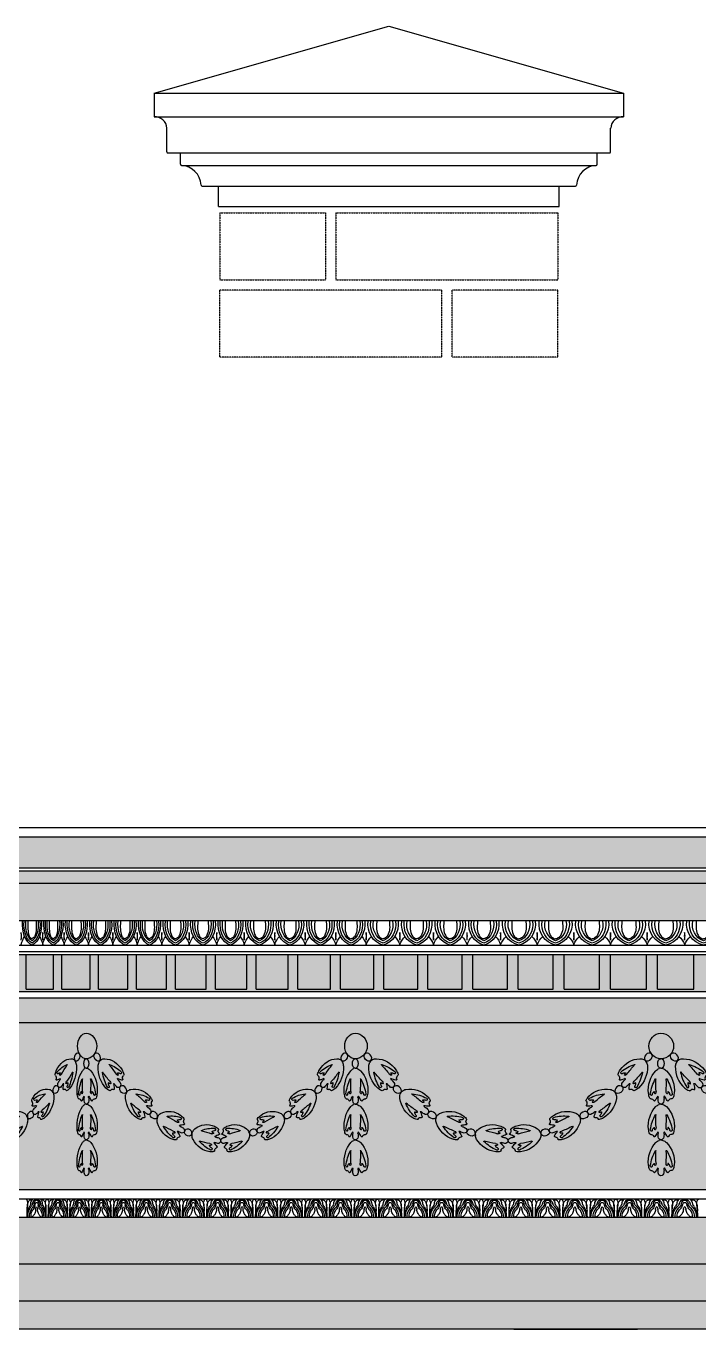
# Model space of a CAD drawing. Extents: x -9127 to 548, y 11049 to 16542.
# Drawn here: x -2169 to -1516, y 15179 to 16441 of the extents above; entities that cross this region are included whole.
import ezdxf

# ---------------------------------------------------------------- set-up
doc = ezdxf.new("R2010")
doc.units = 0
doc.header["$MEASUREMENT"] = 0
doc.linetypes.add('HIDDEN', pattern=[0.375, 0.25, -0.125])
doc.layers.get('0').update_dxf_attribs({"linetype": 'CONTINUOUS'})
for name, color, linetype in [('2', 5, 'HIDDEN'), ('detail', 7, 'CONTINUOUS'), ('hatch', 133, 'CONTINUOUS')]:
    doc.layers.add(name, color=color, linetype=linetype)

# ---------------------------------------------------------------- blocks, each defined once
blk = doc.blocks.new('3')
at = {"layer": '2'}
for p, q in [((-7401.6, 11351.5), (-7401.6, 11286.5)), ((-7401.6, 11351.5), (-7299.1, 11351.5)), ((-7299.1, 11351.5), (-7299.1, 11286.5)), ((-7289.1, 11351.5), (-7074.1, 11351.5)), ((-7289.1, 11351.5), (-7289.1, 11286.5)), ((-7074.1, 11351.5), (-7074.1, 11286.5)), ((-7401.6, 11286.5), (-7299.1, 11286.5)), ((-7401.6, 11211.5), (-7401.6, 11276.5)), ((-7186.6, 11276.5), (-7401.6, 11276.5)), ((-7289.1, 11286.5), (-7074.1, 11286.5)), ((-7186.6, 11211.5), (-7186.6, 11276.5)), ((-7074.1, 11276.5), (-7176.6, 11276.5)), ((-7176.6, 11211.5), (-7176.6, 11276.5)), ((-7074.1, 11211.5), (-7074.1, 11276.5)), ((-7186.6, 11211.5), (-7401.6, 11211.5)), ((-7074.1, 11211.5), (-7176.6, 11211.5))]:
    blk.add_line(p, q, dxfattribs=at)
at = {"layer": 'detail'}
for p, q in [((-7465.4, 11467.5), (-7237.9, 11532.5)), ((-7237.9, 11532.5), (-7010.4, 11467.5)), ((-7465.4, 11467.5), (-7465.4, 11444.5)), ((-7465.4, 11467.5), (-7010.4, 11467.5)), ((-7010.4, 11467.5), (-7010.4, 11444.5)), ((-7465.4, 11444.5), (-7010.4, 11444.5)), ((-7452.9, 11410.5), (-7452.9, 11433.5)), ((-7022.9, 11410.5), (-7022.9, 11433.5)), ((-7451.9, 11409.5), (-7023.9, 11409.5)), ((-7439.9, 11398.5), (-7439.9, 11409.5)), ((-7035.9, 11398.5), (-7035.9, 11409.5)), ((-7438.9, 11397.5), (-7036.8, 11397.5)), ((-7418.9, 11377.5), (-7056.8, 11377.5)), ((-7402.9, 11357.5), (-7402.9, 11377.5)), ((-7072.9, 11357.5), (-7072.9, 11377.5)), ((-7402.9, 11357.5), (-7072.9, 11357.5))]:
    blk.add_line(p, q, dxfattribs=at)
for centre, radius, start, end in [((-7464.7, 11432.7), 11.8, 3.9619, 93.3425), ((-7011, 11432.7), 11.8, 86.6575, 176.0381), ((-7451.9, 11410.5), 1, 180, 270), ((-7023.9, 11410.5), 1, 270, 0), ((-7438.9, 11398.5), 1, 180, 267.2706), ((-7439.9, 11377.5), 20, 2.7294, 87.2706), ((-7035.9, 11377.5), 20, 92.7294, 177.2706), ((-7036.9, 11398.5), 1, 272.7294, 0), ((-7418.9, 11378.5), 1, 182.7294, 270), ((-7056.8, 11378.5), 1, 270, 357.2706)]:
    blk.add_arc(centre, radius, start, end, dxfattribs=at)
blk = doc.blocks.new('gren')
at = {"color": 0}
for points in [[(0, 6.6, -0.053063), (0.5, 12.7, -0.048301), (0, 18.5, -0.34482)], [(59.2, 6.6, 0.053063), (58.6, 12.7, 0.048301), (59.2, 18.5, 0.34482)]]:
    blk.add_lwpolyline(points, format="xyb", dxfattribs=at)
for centre, radius, start, end in [((36.3, 31.8), 33.5, 172.0979, 258.3608), ((37.8, 31.1), 30.5, 170.1016, 254.2834), ((38.8, 30.6), 26.7, 167.5641, 249.766), ((21.3, 31.1), 30.5, 285.7166, 9.8984), ((20.3, 30.6), 26.7, 290.234, 12.4359), ((22.8, 31.8), 33.5, 281.6392, 7.9021), ((37.1, -17.3), 41, 133.3659, 154.9901), ((22, -17.3), 41, 25.0099, 46.6341)]:
    blk.add_arc(centre, radius, start, end, dxfattribs=at)
for points in [[(18.7, 37.1), (17.9, 26.6), (20.3, 15.7), (24.5, 10.7), (29.6, 8.5)], [(40.5, 37.1), (41.2, 26.6), (38.9, 15.7), (34.7, 10.7), (29.6, 8.5)]]:
    blk.add_spline(points, degree=3, dxfattribs=at)
blk = doc.blocks.new('decor1')
at = {"color": 0}
for points in [[(4.6, -47.4), (4.7, -31.8, -0.034677), (6.2, -13.5, 0.226548), (3.3, -2, 0.110822), (0, 0, 1.23565)], [(25.6, -1.5, 0.099028), (14.7, -3.2, 0.106456), (11.3, -5.3, 0.1731), (7, -14, 0.021552), (4.6, -47.4, -0.656139)], [(7.2, -47.4, -0.16061), (13.2, -20.6, 0.005133), (19.8, -12.6, -0.264664), (25.6, -1.5, 0.739067)], [(7.2, -47.4, -0.234232), (19.9, -20.6, 0.12011), (26.6, -12.6, -0.356485), (42.6, -0.3, 0.739067)], [(13.8, -47.6, -0.245305), (25.2, -23, 0.179896), (32.4, -12.7, -0.341803), (42.6, -3.2, 0.739067)], [(20.2, -47.1, -0.237811), (27.1, -28.3, 0.185037), (35.9, -15.4, -0.334914), (42.6, -8.6, 0.739067)], [(20.2, -47.1, 0.199524), (29.2, -43.6, 0.047563), (35, -37.2, 0.146736), (38.9, -27.3, -0.153275), (42.6, -19.5, -0.673072)], [(78.1, -47.4, 0.234232), (65.3, -20.6, -0.12011), (58.7, -12.6, 0.356485), (42.6, -0.3, -0.739067)], [(71.4, -47.6, 0.245305), (60, -23, -0.179896), (52.9, -12.7, 0.341803), (42.6, -3.2, -0.739067)], [(65.1, -47.1, 0.237811), (58.2, -28.3, -0.185037), (49.4, -15.4, 0.334914), (42.6, -8.6, -0.739067)], [(65.1, -47.1, -0.199524), (56, -43.6, -0.047563), (50.2, -37.2, -0.146736), (46.4, -27.3, 0.153275), (42.6, -19.5, 0.673072)], [(78.1, -47.4, 0.16061), (72.1, -20.6, -0.005133), (65.5, -12.6, 0.264664), (59.7, -1.5, -0.739067)], [(59.7, -1.5, -0.099028), (70.6, -3.2, -0.106456), (74, -5.3, -0.1731), (78.3, -14, -0.021552), (80.7, -47.4, 0.656139)], [(80.7, -47.4), (80.5, -31.8, 0.034677), (79, -13.5, -0.226548), (81.9, -2, -0.110822), (85.3, 0, -1.23565)]]:
    blk.add_lwpolyline(points, format="xyb", dxfattribs=at)
blk = doc.blocks.new('decor3')
at = {"color": 0}
for points in [[(0, 417.2), (7.2, 415.3, -0.131652), (21.4, 407.1, -0.230639), (51.5, 319.7, -0.070365), (46.6, 301.4, -0.334111), (42.3, 298.9, 0.334111), (29.7, 291.6, -0.661259), (24.6, 291.6, -0.028678), (13.4, 309.3, 0.299442), (11.3, 303.5, -0.047568), (12.1, 298.8, -0.0135), (11.6, 290, -0.390478), (0, 278.1, -2.364346)], [(64.6, 446.7), (60.7, 440.5, 0.131652), (55.8, 424.8, 0.230639), (93.1, 340.2, 0.070365), (109.2, 330.1, 0.334111), (113.9, 331.2, -0.334111), (128.2, 334.4, 0.661259), (131.9, 337.8, 0.028678), (128.1, 358.4, -0.299442), (133.6, 355.7, 0.047568), (136.2, 351.6, 0.0135), (142.6, 345.5, 0.390478), (159.1, 344.7, 2.364346)], [(64.6, 446.7), (71.2, 450.2, -0.131652), (87.2, 453.8, -0.230639), (168.7, 410.2, -0.070365), (177.5, 393.4, -0.334111), (176.1, 388.7, 0.334111), (171.7, 374.7, -0.661259), (168, 371.3, -0.028678), (147.8, 376.7, 0.299442), (150.1, 370.9, -0.047568), (154, 368.1, -0.0135), (159.6, 361.2, -0.390478), (159.1, 344.7, -2.364346)], [(108.9, 429.8, -1.063726), (109.3, 431.6, -0.094066), (164.8, 403.2, -0.357627), (166.2, 397.4, -0.473159), (159.7, 395.9, 0.18212), (148, 399.5, 0.691876), (147.3, 397.2, -0.215814), (150.5, 391.2, -0.473159), (148.5, 389.4, -0.215814), (140.8, 394.2, 0.023076), (108.9, 429.8, -60.657064)], [(1201.5, 446.7), (1194.9, 450.2, 0.131652), (1178.9, 453.8, 0.230639), (1097.5, 410.2, 0.070365), (1088.6, 393.4, 0.334111), (1090, 388.7, -0.334111), (1094.4, 374.7, 0.661259), (1098.1, 371.3, 0.028678), (1118.3, 376.7, -0.299442), (1116, 370.9, 0.047568), (1112.1, 368.1, 0.0135), (1106.5, 361.2, 0.390478), (1107, 344.7, 2.364346)], [(1157.2, 429.8, 1.063726), (1156.8, 431.6, 0.094066), (1101.3, 403.2, 0.357627), (1100, 397.4, 0.473159), (1106.4, 395.9, -0.18212), (1118.1, 399.5, -0.691876), (1118.8, 397.2, 0.215814), (1115.7, 391.2, 0.473159), (1117.6, 389.4, 0.215814), (1125.3, 394.2, -0.023076), (1157.2, 429.8, 60.657064)], [(1201.5, 446.7), (1205.4, 440.5, -0.131652), (1210.3, 424.8, -0.230639), (1173, 340.2, -0.070365), (1156.9, 330.1, -0.334111), (1152.2, 331.2, 0.334111), (1137.9, 334.4, -0.661259), (1134.2, 337.8, -0.028678), (1138, 358.4, 0.299442), (1132.5, 355.7, -0.047568), (1129.9, 351.6, -0.0135), (1123.6, 345.5, -0.390478), (1107, 344.7, -2.364346)], [(1266.1, 417.2), (1259, 415.3, 0.131652), (1244.8, 407.1, 0.230639), (1214.6, 319.7, 0.070365), (1219.5, 301.4, 0.334111), (1223.8, 298.9, -0.334111), (1236.4, 291.6, 0.661259), (1241.5, 291.6, 0.028678), (1252.7, 309.3, -0.299442), (1254.9, 303.5, 0.047568), (1254, 298.8, 0.0135), (1254.5, 290, 0.390478), (1266.1, 278.1, 2.364346)], [(21, 374.7, -1.063726), (22.5, 375.7, -0.094066), (43.9, 317.2, -0.357627), (41, 312, -0.473159), (35.3, 315.3, 0.18212), (29.1, 326, 0.691876), (27, 324.8, -0.215814), (25.2, 318.2, -0.473159), (22.6, 318.2, -0.215814), (20.3, 326.9, 0.023076), (21, 374.7, -60.657064)], [(78.1, 401.3, 1.063726), (76.3, 401, 0.094066), (100.4, 343.5, 0.357627), (106, 341.7, 0.473159), (108, 348, -0.18212), (105.3, 360, -0.691876), (107.6, 360.5, 0.215814), (113.4, 356.9, 0.473159), (115.3, 358.7, 0.215814), (111.1, 366.7, -0.023076), (78.1, 401.3, 60.657064)], [(1188, 401.3, -1.063726), (1189.8, 401, -0.094066), (1165.8, 343.5, -0.357627), (1160.1, 341.7, -0.473159), (1158.1, 348, 0.18212), (1160.8, 360, 0.691876), (1158.5, 360.5, -0.215814), (1152.7, 356.9, -0.473159), (1150.8, 358.7, -0.215814), (1155, 366.7, 0.023076), (1188, 401.3, -60.657064)], [(1245.1, 374.7, 1.063726), (1243.6, 375.7, 0.094066), (1222.2, 317.2, 0.357627), (1225.2, 312, 0.473159), (1230.9, 315.3, -0.18212), (1237, 326, -0.691876), (1239.1, 324.8, 0.215814), (1240.9, 318.2, 0.473159), (1243.5, 318.2, 0.215814), (1245.9, 326.9, -0.023076), (1245.1, 374.7, 60.657064)], [(188.9, 323.4), (186.3, 316.4, 0.131652), (184.7, 300.1, 0.230639), (238.2, 224.7, 0.070365), (255.9, 218, 0.334111), (260.4, 220.1, -0.334111), (273.7, 226.1, 0.661259), (276.6, 230.2, 0.028678), (268.8, 249.6, -0.299442), (274.8, 248, 0.047568), (278.1, 244.5, 0.0135), (285.6, 239.8, 0.390478), (301.9, 242.4, 2.364346)], [(188.9, 323.4), (194.6, 328.1, -0.131652), (209.6, 334.8, -0.230639), (298.1, 308.4, -0.070365), (310.2, 293.7, -0.334111), (309.7, 288.9, 0.334111), (308.3, 274.4, -0.661259), (305.3, 270.2, -0.028678), (284.4, 271.4, 0.299442), (287.9, 266.3, -0.047568), (292.2, 264.2, -0.0135), (299.1, 258.7, -0.390478), (301.9, 242.4, -2.364346)], [(235.7, 315.7, -1.063726), (235.7, 317.5, -0.094066), (295.8, 300.8, -0.357627), (298.3, 295.4, -0.473159), (292.3, 292.7, 0.18212), (280, 293.9, 0.691876), (279.8, 291.5, -0.215814), (284.1, 286.2, -0.473159), (282.6, 284, -0.215814), (274.1, 287.3, 0.023076), (235.7, 315.7, -60.657064)], [(1077.2, 323.4), (1071.5, 328.1, 0.131652), (1056.5, 334.8, 0.230639), (968, 308.4, 0.070365), (955.9, 293.7, 0.334111), (956.4, 288.9, -0.334111), (957.8, 274.4, 0.661259), (960.8, 270.2, 0.028678), (981.7, 271.4, -0.299442), (978.2, 266.3, 0.047568), (973.9, 264.2, 0.0135), (967, 258.7, 0.390478), (964.2, 242.4, 2.364346)], [(1077.2, 323.4), (1079.8, 316.4, -0.131652), (1081.4, 300.1, -0.230639), (1028, 224.7, -0.070365), (1010.2, 218, -0.334111), (1005.7, 220.1, 0.334111), (992.4, 226.1, -0.661259), (989.5, 230.2, -0.028678), (997.3, 249.6, 0.299442), (991.4, 248, -0.047568), (988, 244.5, -0.0135), (980.6, 239.8, -0.390478), (964.2, 242.4, -2.364346)], [(1030.4, 315.7, 1.063726), (1030.4, 317.5, 0.094066), (970.3, 300.8, 0.357627), (967.9, 295.4, 0.473159), (973.8, 292.7, -0.18212), (986.1, 293.9, -0.691876), (986.3, 291.5, 0.215814), (982, 286.2, 0.473159), (983.5, 284, 0.215814), (992, 287.3, -0.023076), (1030.4, 315.7, 60.657064)], [(0, 278.1), (7.2, 276.2, -0.131652), (21.4, 268, -0.230639), (51.5, 180.6, -0.070365), (46.6, 162.3, -0.334111), (42.3, 159.9, 0.334111), (29.7, 152.6, -0.661259), (24.6, 152.6, -0.028678), (13.4, 170.3, 0.299442), (11.3, 164.4, -0.047568), (12.1, 159.7, -0.0135), (11.6, 150.9, -0.390478), (0, 139.1, -2.364346)], [(211.2, 281.5, 1.063726), (209.5, 280.9, 0.094066), (244.6, 229.4, 0.357627), (250.5, 228.8, 0.473159), (251.2, 235.4, -0.18212), (246.1, 246.6, -0.691876), (248.3, 247.6, 0.215814), (254.7, 245.2, 0.473159), (256.2, 247.3, 0.215814), (250.5, 254.3, -0.023076), (211.2, 281.5, 60.657064)], [(1054.9, 281.5, -1.063726), (1056.6, 280.9, -0.094066), (1021.5, 229.4, -0.357627), (1015.6, 228.8, -0.473159), (1014.9, 235.4, 0.18212), (1020, 246.6, 0.691876), (1017.8, 247.6, -0.215814), (1011.4, 245.2, -0.473159), (1009.9, 247.3, -0.215814), (1015.6, 254.3, 0.023076), (1054.9, 281.5, -60.657064)], [(1266.1, 278.1), (1259, 276.2, 0.131652), (1244.8, 268, 0.230639), (1214.6, 180.6, 0.070365), (1219.5, 162.3, 0.334111), (1223.8, 159.9, -0.334111), (1236.4, 152.6, 0.661259), (1241.5, 152.6, 0.028678), (1252.7, 170.3, -0.299442), (1254.9, 164.4, 0.047568), (1254, 159.7, 0.0135), (1254.5, 150.9, 0.390478), (1266.1, 139.1, 2.364346)], [(21, 235.6, -1.063726), (22.5, 236.6, -0.094066), (43.9, 178.1, -0.357627), (41, 172.9, -0.473159), (35.3, 176.2, 0.18212), (29.1, 186.9, 0.691876), (27, 185.7, -0.215814), (25.2, 179.1, -0.473159), (22.6, 179.1, -0.215814), (20.3, 187.9, 0.023076), (21, 235.6, -60.657064)], [(335.2, 227.9), (334.1, 220.6, 0.131652), (335.9, 204.3, 0.230639), (404, 141.8, 0.070365), (422.8, 139, 0.334111), (426.7, 141.9, -0.334111), (438.5, 150.6, 0.661259), (440.5, 155.2, 0.028678), (428.7, 172.6, -0.299442), (434.9, 172.2, 0.047568), (438.9, 169.6, 0.0135), (447.2, 166.5, 0.378252), (461.8, 171.4, 2.364346)], [(335, 227.4), (339.6, 233.2, -0.131652), (353, 242.7, -0.230639), (445, 234.2, -0.070365), (459.7, 222.1, -0.334111), (460.2, 217.3, 0.334111), (461.6, 202.7, -0.661259), (459.5, 198.1, -0.028678), (438.8, 195.2, 0.299442), (443.2, 190.8, -0.047568), (447.8, 189.7, -0.0135), (455.7, 185.6, -0.378252), (461.8, 171.5, -2.364346)], [(382.3, 229, -1.063726), (382, 230.8, -0.094066), (444.2, 226.2, -0.357627), (447.7, 221.4, -0.473159), (442.3, 217.6, 0.18212), (430.1, 216.3, 0.691876), (430.3, 213.9, -0.215814), (435.6, 209.6, -0.473159), (434.5, 207.2, -0.215814), (425.5, 208.7, 0.023076), (382.3, 229, -60.657064)], [(931.2, 227.4), (926.5, 233.2, 0.131652), (913.1, 242.7, 0.230639), (821.1, 234.2, 0.070365), (806.4, 222.1, 0.334111), (805.9, 217.3, -0.334111), (804.5, 202.7, 0.661259), (806.6, 198.1, 0.028678), (827.3, 195.2, -0.299442), (822.9, 190.8, 0.047568), (818.3, 189.7, 0.0135), (810.4, 185.6, 0.378252), (804.3, 171.5, 2.364346)], [(930.9, 227.9), (932, 220.6, -0.131652), (930.2, 204.3, -0.230639), (862.1, 141.8, -0.070365), (843.3, 139, -0.334111), (839.4, 141.9, 0.334111), (827.6, 150.6, -0.661259), (825.6, 155.2, -0.028678), (837.4, 172.6, 0.299442), (831.2, 172.2, -0.047568), (827.2, 169.6, -0.0135), (818.9, 166.5, -0.378252), (804.3, 171.4, -2.364346)], [(883.8, 229, 1.063726), (884.1, 230.8, 0.094066), (821.9, 226.2, 0.357627), (818.4, 221.4, 0.473159), (823.8, 217.6, -0.18212), (836, 216.3, -0.691876), (835.8, 213.9, 0.215814), (830.5, 209.6, 0.473159), (831.6, 207.2, 0.215814), (840.6, 208.7, -0.023076), (883.8, 229, 60.657064)], [(1245.1, 235.6, 1.063726), (1243.6, 236.6, 0.094066), (1222.2, 178.1, 0.357627), (1225.2, 172.9, 0.473159), (1230.9, 176.2, -0.18212), (1237, 186.9, -0.691876), (1239.1, 185.7, 0.215814), (1240.9, 179.1, 0.473159), (1243.5, 179.1, 0.215814), (1245.9, 187.9, -0.023076), (1245.1, 235.6, 60.657064)], [(365.8, 191.7, 1.063726), (364.2, 190.7, 0.094066), (409.4, 147.7, 0.357627), (415.3, 148.4, 0.473159), (414.5, 154.9, -0.18212), (407.2, 164.8, -0.691876), (409.2, 166.3, 0.215814), (415.9, 165.3, 0.473159), (417, 167.7, 0.215814), (409.9, 173.3, -0.023076), (365.8, 191.7, 60.657064)], [(497.2, 163.4), (500.6, 170, -0.131652), (511.7, 182, -0.230639), (603.6, 192, -0.070365), (620.4, 183.2, -0.334111), (621.9, 178.5, 0.334111), (626.2, 164.5, -0.661259), (625.1, 159.6, -0.028678), (605.3, 152.6, 0.299442), (610.5, 149.2, -0.047568), (615.3, 149, -0.0135), (623.8, 146.6, -0.355328), (633.1, 133.6, -2.364346)], [(497.2, 163.8), (497.6, 156.4, 0.131652), (502.7, 140.8, 0.230639), (581.8, 93.1, 0.070365), (600.8, 94, 0.334111), (604, 97.6, -0.334111), (613.8, 108.5, 0.661259), (614.9, 113.4, 0.028678), (599.9, 128.1, -0.299442), (606.1, 129, 0.047568), (610.5, 127.2, 0.0135), (619.2, 125.8, 0.355328), (633.1, 133.6, 2.364346)], [(543.3, 174.5, -1.063726), (542.6, 176.2, -0.094066), (604.4, 184.1, -0.357627), (608.8, 180, -0.473159), (604.3, 175.2, 0.18212), (592.6, 171.6, 0.691876), (593.3, 169.3, -0.215814), (599.3, 166.1, -0.473159), (598.7, 163.5, -0.215814), (589.7, 163.2, 0.023076), (543.3, 174.5, -60.657064)], [(769, 163.4), (765.5, 170, 0.131652), (754.4, 182, 0.230639), (662.5, 192, 0.070365), (645.7, 183.2, 0.334111), (644.2, 178.5, -0.334111), (639.9, 164.5, 0.661259), (641, 159.6, 0.028678), (660.8, 152.6, -0.299442), (655.6, 149.2, 0.047568), (650.8, 149, 0.0135), (642.3, 146.6, 0.355328), (633.1, 133.6, 2.364346)], [(768.9, 163.8), (768.5, 156.4, -0.131652), (763.5, 140.8, -0.230639), (684.3, 93.1, -0.070365), (665.3, 94, -0.334111), (662.1, 97.6, 0.334111), (652.3, 108.5, -0.661259), (651.2, 113.4, -0.028678), (666.2, 128.1, 0.299442), (660.1, 129, -0.047568), (655.6, 127.2, -0.0135), (646.9, 125.8, -0.355328), (633.1, 133.6, -2.364346)], [(722.9, 174.5, 1.063726), (723.5, 176.2, 0.094066), (661.7, 184.1, 0.357627), (657.3, 180, 0.473159), (661.8, 175.2, -0.18212), (673.5, 171.6, -0.691876), (672.8, 169.3, 0.215814), (666.8, 166.1, 0.473159), (667.4, 163.5, 0.215814), (676.4, 163.2, -0.023076), (722.9, 174.5, 60.657064)], [(900.3, 191.7, -1.063726), (901.9, 190.7, -0.094066), (856.7, 147.7, -0.357627), (850.8, 148.4, -0.473159), (851.6, 154.9, 0.18212), (858.9, 164.8, 0.691876), (857, 166.3, -0.215814), (850.2, 165.3, -0.473159), (849.1, 167.7, -0.215814), (856.2, 173.3, 0.023076), (900.3, 191.7, -60.657064)], [(0, 139.1), (7.2, 137.1, -0.131652), (21.4, 129, -0.230639), (51.5, 41.6, -0.070365), (46.6, 23.2, -0.334111), (42.3, 20.8, 0.334111), (29.7, 13.5, -0.661259), (24.6, 13.5, -0.028678), (13.4, 31.2, 0.299442), (11.3, 25.4, -0.047568), (12.1, 20.6, -0.0135), (11.6, 11.8, -0.390478), (0, 0, -2.364346)], [(534.4, 134.4, 1.063726), (533.1, 133.1, 0.094066), (585.8, 99.9, 0.357627), (591.5, 101.7, 0.473159), (589.5, 108, -0.18212), (580.4, 116.3, -0.691876), (582, 118, 0.215814), (588.8, 118.4, 0.473159), (589.4, 121, 0.215814), (581.3, 125.1, -0.023076), (534.4, 134.4, 60.657064)], [(731.7, 134.4, -1.063726), (733, 133.1, -0.094066), (680.3, 99.9, -0.357627), (674.6, 101.7, -0.473159), (676.6, 108, 0.18212), (685.8, 116.3, 0.691876), (684.1, 118, -0.215814), (677.3, 118.4, -0.473159), (676.8, 121, -0.215814), (684.8, 125.1, 0.023076), (731.7, 134.4, -60.657064)], [(1266.1, 139.1), (1259, 137.1, 0.131652), (1244.8, 129, 0.230639), (1214.6, 41.6, 0.070365), (1219.5, 23.2, 0.334111), (1223.8, 20.8, -0.334111), (1236.4, 13.5, 0.661259), (1241.5, 13.5, 0.028678), (1252.7, 31.2, -0.299442), (1254.9, 25.4, 0.047568), (1254, 20.6, 0.0135), (1254.5, 11.8, 0.390478), (1266.1, 0, 2.364346)], [(21, 96.6, -1.063726), (22.5, 97.6, -0.094066), (43.9, 39, -0.357627), (41, 33.9, -0.473159), (35.3, 37.2, 0.18212), (29.1, 47.8, 0.691876), (27, 46.6, -0.215814), (25.2, 40, -0.473159), (22.6, 40, -0.215814), (20.3, 48.8, 0.023076), (21, 96.6, -60.657064)], [(1245.1, 96.6, 1.063726), (1243.6, 97.6, 0.094066), (1222.2, 39, 0.357627), (1225.2, 33.9, 0.473159), (1230.9, 37.2, -0.18212), (1237, 47.8, -0.691876), (1239.1, 46.6, 0.215814), (1240.9, 40, 0.473159), (1243.5, 40, 0.215814), (1245.9, 48.8, -0.023076), (1245.1, 96.6, 60.657064)]]:
    blk.add_lwpolyline(points, format="xyb", dxfattribs=at)
for centre, start, end in [((0, 502.9), 270, 90), ((1266.1, 502.9), 90, 270)]:
    blk.add_arc(centre, 49.5, start, end, dxfattribs=at)
at = {"color": 0, "extrusion": (0, 0, -1)}
for centre, major_axis in [((52.3, 460), (-12.3, 13.3)), ((1213.8, 460), (12.3, 13.3)), ((1266.1, 435.3), (0, 18.1)), ((174.2, 333.9), (-14.7, 10.6)), ((1091.9, 333.9), (14.7, 10.6)), ((318.6, 235.1), (-16.6, 7.2)), ((947.7, 234.9), (16.5, 7.5)), ((479.5, 167.6), (-17.7, 3.8)), ((786.6, 167.4), (17.7, 4))]:
    blk.add_ellipse(centre, major_axis=major_axis, ratio=0.743609, start_param=3.141593, end_param=6.283185, dxfattribs=at)
at = {"color": 0}
for centre, major_axis in [((52.3, 460), (-12.3, 13.3)), ((1213.8, 460), (12.3, 13.3)), ((0, 435.3), (0, 18.1)), ((174.2, 333.9), (-14.7, 10.6)), ((1091.9, 333.9), (14.7, 10.6)), ((318.4, 234.9), (-16.5, 7.5)), ((947.6, 235.1), (16.6, 7.2)), ((479.5, 167.4), (-17.7, 4)), ((786.6, 167.6), (17.7, 3.8))]:
    blk.add_ellipse(centre, major_axis=major_axis, ratio=0.743609, start_param=3.141593, end_param=6.283185, dxfattribs=at)
blk = doc.blocks.new('31')
at = {"layer": 'hatch'}
h = blk.add_hatch(color=256, dxfattribs=at)
h.set_gradient(color1=(250, 250, 250), color2=(128, 128, 128), one_color=1, tint=0.5, name='INVCYLINDER')
edge = h.paths.add_edge_path()
edge.add_ellipse((-2461.9, 10651.5), major_axis=(-4.84, 4.84), ratio=1, start_angle=56.5228, end_angle=119.3848)
edge.add_ellipse((-2466.2, 10638.8), major_axis=(-4.68, 4.68), ratio=1, start_angle=219.6112, end_angle=293.1759, ccw=False)
edge.add_line((-2459.6, 10638.1), (-1024, 10638.1))
edge.add_line((-1024, 10638.1), (411.6, 10638.1))
edge.add_ellipse((418.2, 10638.8), major_axis=(4.68, 4.68), ratio=1, start_angle=66.8241, end_angle=140.3888, ccw=False)
edge.add_ellipse((413.9, 10651.5), major_axis=(4.84, 4.84), ratio=1, start_angle=240.6152, end_angle=303.4772)
edge.add_line((420.6, 10650.1), (-1024, 10650.1))
edge.add_line((-1024, 10650.1), (-2468.6, 10650.1))
edge = h.paths.add_edge_path()
edge.add_line((-1024, 10653.1), (423.6, 10653.1))
edge.add_ellipse((409.5, 10676.2), major_axis=(19.2, 19.2), ratio=1, start_angle=256.5687, end_angle=295.0569)
edge.add_ellipse((456.1, 10661.4), major_axis=(-15.5, 15.5), ratio=1, start_angle=-38.6448, end_angle=30.2524, ccw=False)
edge.add_line((453.6, 10683.1), (-1024, 10683.1))
edge.add_line((-1024, 10683.1), (-2501.6, 10683.1))
edge.add_ellipse((-2504, 10661.4), major_axis=(15.5, 15.5), ratio=1, start_angle=329.7476, end_angle=398.6448, ccw=False)
edge.add_ellipse((-2457.4, 10676.2), major_axis=(19.2, 19.2), ratio=1, start_angle=154.9431, end_angle=193.4313)
edge.add_line((-2471.6, 10653.1), (-1024, 10653.1))
h = blk.add_hatch(color=256, dxfattribs=at)
h.set_gradient(color1=(250, 250, 250), color2=(148, 148, 148), one_color=1, tint=0.58, name='INVCYLINDER')
h.paths.add_polyline_path([(-2320.1, 10233.1), (-1024, 10233.1), (272.1, 10233.1), (272.1, 10269.1), (-1024, 10269.1), (-2320.1, 10269.1)])
h.paths.add_polyline_path([(-2324.6, 10269.1), (-1024, 10269.1), (276.6, 10269.1), (276.6, 10314.1), (-1024, 10314.1), (-2324.6, 10314.1)])
h.paths.add_polyline_path([(-2315.6, 10206.1), (-283.2, 10206.1), (267.6, 10206.1), (267.6, 10233.1), (-1024, 10233.1), (-2315.6, 10233.1)])
h.paths.add_polyline_path([(-2456.6, 10602.1), (-2396.6, 10602.1), (-1024, 10602.1), (348.6, 10602.1), (408.6, 10602.1), (408.6, 10638.1), (-1024, 10638.1), (-2456.6, 10638.1)])
h.paths.add_polyline_path([(-2369.6, 10533.1), (-1024, 10533.1), (321.6, 10533.1), (321.6, 10569.1), (-1024, 10569.1), (-2369.6, 10569.1)])
h = blk.add_hatch(color=256, dxfattribs=at)
h.set_gradient(color1=(250, 250, 250), color2=(128, 128, 128), one_color=1, tint=0.5, name='INVCYLINDER')
edge = h.paths.add_edge_path()
edge.add_ellipse((-2330.6, 10527.1), major_axis=(-8.49, 8.49), ratio=1, start_angle=45, end_angle=135)
edge.add_ellipse((-2330.6, 10503.1), major_axis=(8.49, 8.49), ratio=1, start_angle=315, end_angle=405, ccw=False)
edge.add_line((-2318.6, 10503.1), (-1024, 10503.1))
edge.add_line((-1024, 10503.1), (270.6, 10503.1))
edge.add_ellipse((282.6, 10503.1), major_axis=(-8.49, 8.49), ratio=1, start_angle=-45, end_angle=45, ccw=False)
edge.add_ellipse((282.6, 10527.1), major_axis=(-8.49, 8.49), ratio=1, start_angle=135, end_angle=225)
edge.add_line((294.6, 10527.1), (-1024, 10527.1))
edge.add_line((-1024, 10527.1), (-2342.6, 10527.1))
h = blk.add_hatch(color=256, dxfattribs=at)
h.set_gradient(color1=(250, 250, 250), color2=(148, 148, 148), one_color=1, tint=0.58, name='INVCYLINDER')
h.paths.add_polyline_path([(-1024, 10341.1), (267.6, 10341.1), (267.6, 10503.1), (-1024, 10503.1), (-2315.6, 10503.1), (-2315.6, 10341.1)])
at = {"layer": 'detail'}
for p, q in [((-2501.6, 10692.1), (-1024, 10692.1)), ((-2501.6, 10683.1), (-1024, 10683.1)), ((-2471.6, 10653.1), (-1024, 10653.1)), ((-2471.6, 10650.1), (-1024, 10650.1)), ((-2459.6, 10638.1), (-1024, 10638.1)), ((-2396.6, 10602.1), (-1024, 10602.1)), ((-2396.6, 10602.1), (348.6, 10602.1)), ((-2372.6, 10578.1), (-1024, 10578.1)), ((-2372.6, 10572.1), (-1024, 10572.1)), ((-2372.6, 10569.1), (-1024, 10569.1)), ((-1955.9, 10535.6), (-1955.9, 10569.1)), ((-1929.4, 10535.6), (-1929.4, 10569.1)), ((-1921.3, 10535.6), (-1921.3, 10569.1)), ((-1893.9, 10535.6), (-1893.9, 10569.1)), ((-1885.6, 10535.6), (-1885.6, 10569.1)), ((-1857.4, 10535.6), (-1857.4, 10569.1)), ((-1848.8, 10535.6), (-1848.8, 10569.1)), ((-1819.9, 10535.6), (-1819.9, 10569.1)), ((-1811.1, 10535.6), (-1811.1, 10569.1)), ((-1781.4, 10535.6), (-1781.4, 10569.1)), ((-1772.4, 10535.6), (-1772.4, 10569.1)), ((-1742, 10535.6), (-1742, 10569.1)), ((-1732.9, 10535.6), (-1732.9, 10569.1)), ((-1701.8, 10535.6), (-1701.8, 10569.1)), ((-1692.4, 10535.6), (-1692.4, 10569.1)), ((-1660.7, 10535.6), (-1660.7, 10569.1)), ((-1651.1, 10535.6), (-1651.1, 10569.1)), ((-1618.9, 10535.6), (-1618.9, 10569.1)), ((-1609, 10535.6), (-1609, 10569.1)), ((-1576.3, 10535.6), (-1576.3, 10569.1)), ((-1566.3, 10535.6), (-1566.3, 10569.1)), ((-1533.1, 10535.6), (-1533.1, 10569.1)), ((-1522.9, 10535.6), (-1522.9, 10569.1)), ((-1489.2, 10535.6), (-1489.2, 10569.1)), ((-1478.9, 10535.6), (-1478.9, 10569.1)), ((-1444.8, 10535.6), (-1444.8, 10569.1)), ((-1434.4, 10535.6), (-1434.4, 10569.1)), ((-1399.9, 10535.6), (-1399.9, 10569.1)), ((-1389.3, 10535.6), (-1389.3, 10569.1)), ((-1354.5, 10535.6), (-1354.5, 10569.1)), ((-1343.9, 10535.6), (-1343.9, 10569.1)), ((-1308.7, 10535.6), (-1308.7, 10569.1)), ((-2369.6, 10533.1), (-1024, 10533.1)), ((-1955.9, 10535.6), (-1929.4, 10535.6)), ((-1921.3, 10535.6), (-1893.9, 10535.6)), ((-1885.6, 10535.6), (-1857.4, 10535.6)), ((-1848.8, 10535.6), (-1819.9, 10535.6)), ((-1811.1, 10535.6), (-1781.4, 10535.6)), ((-1772.4, 10535.6), (-1742, 10535.6)), ((-1732.9, 10535.6), (-1701.8, 10535.6)), ((-1692.4, 10535.6), (-1660.7, 10535.6)), ((-1651.1, 10535.6), (-1618.9, 10535.6)), ((-1609, 10535.6), (-1576.3, 10535.6)), ((-1566.3, 10535.6), (-1533.1, 10535.6)), ((-1522.9, 10535.6), (-1489.2, 10535.6)), ((-1478.9, 10535.6), (-1444.8, 10535.6)), ((-1434.4, 10535.6), (-1399.9, 10535.6)), ((-1389.3, 10535.6), (-1354.5, 10535.6)), ((-1343.9, 10535.6), (-1308.7, 10535.6)), ((-2345.6, 10527.1), (-1024, 10527.1)), ((-2318.6, 10503.1), (-1024, 10503.1)), ((-1024, 10341.1), (-2345.6, 10341.1)), ((-1024, 10332.1), (-2345.6, 10332.1)), ((-1024, 10314.1), (-2327.6, 10314.1)), ((-1024, 10269.1), (-2324.6, 10269.1)), ((-1024, 10233.1), (-2320.1, 10233.1)), ((-283.2, 10206.1), (-2315.6, 10206.1)), ((-1483.2, 10206.1), (-1603.2, 10206.1)), ((-1483.2, 10206.1), (-1363.2, 10206.1))]:
    blk.add_line(p, q, dxfattribs=at)
at = {"layer": 'detail', "zscale": 0.5}
for name, p, xscale, yscale in [('gren', (-1939.8, 10578.8), -0.3499999999985448, 0.625), ('gren', (-1919.1, 10578.8), -0.3499999999985448, 0.625), ('gren', (-1895.4, 10578.8), -0.4000000000014552, 0.625), ('gren', (-1871.7, 10578.8), -0.4000000000014552, 0.625), ('gren', (-1848.1, 10578.8), -0.4000000000014552, 0.625), ('gren', (-1824.4, 10578.8), -0.4000000000014552, 0.625), ('gren', (-1797.8, 10578.8), -0.4499999999970896, 0.625), ('gren', (-1771.1, 10578.8), -0.4499999999970896, 0.625), ('gren', (-1744.5, 10578.8), -0.4499999999970896, 0.625), ('gren', (-1714.9, 10578.8), -0.5, 0.625), ('gren', (-1685.3, 10578.8), -0.5, 0.625), ('gren', (-1655.7, 10578.8), -0.5, 0.625), ('gren', (-1626.1, 10578.8), -0.5, 0.625), ('gren', (-1593.6, 10578.8), -0.5500000000029104, 0.625), ('gren', (-1561, 10578.8), -0.5500000000029104, 0.625), ('gren', (-1528.5, 10578.8), -0.5500000000029104, 0.625), ('gren', (-1495.9, 10578.8), -0.5500000000029104, 0.625), ('gren', (-1460.4, 10578.8), -0.5999999999985448, 0.625), ('gren', (-1424.9, 10578.8), -0.5999999999985448, 0.625), ('gren', (-1389.4, 10578.8), -0.5999999999985448, 0.625), ('gren', (-1353.9, 10578.8), -0.5999999999985448, 0.625), ('gren', (-1317.5, 10578.8), -0.6149999999979627, 0.625), ('gren', (-1281.1, 10578.8), -0.6149999999979627, 0.625), ('decor3', (-1897.6, 10354.6), -0.1699999999982538, 0.25), ('decor3', (-1636.8, 10354.6), -0.205999999998312, 0.25), ('decor3', (-1340.5, 10354.6), -0.2339999999967404, 0.25), ('decor3', (-1024, 10354.6), -0.25, 0.25), ('decor1', (-1935.5, 10332.1), -0.2399999999979627, 0.375), ('decor1', (-1914.6, 10332.1), -0.2450000000026193, 0.375), ('decor1', (-1893.7, 10332.1), -0.2450000000026193, 0.375), ('decor1', (-1872.4, 10332.1), -0.25, 0.375), ('decor1', (-1850.6, 10332.1), -0.2549999999973807, 0.375), ('decor1', (-1828, 10332.1), -0.2649999999994179, 0.375), ('decor1', (-1805.4, 10332.1), -0.2649999999994179, 0.375), ('decor1', (-1782, 10332.1), -0.2750000000014552, 0.375), ('decor1', (-1758.5, 10332.1), -0.2750000000014552, 0.375), ('decor1', (-1734.7, 10332.1), -0.2799999999988358, 0.375), ('decor1', (-1710.8, 10332.1), -0.2799999999988358, 0.375), ('decor1', (-1686.9, 10332.1), -0.2799999999988358, 0.375), ('decor1', (-1663, 10332.1), -0.2799999999988358, 0.375), ('decor1', (-1639.2, 10332.1), -0.2799999999988358, 0.375), ('decor1', (-1615.3, 10332.1), -0.2799999999988358, 0.375), ('decor1', (-1590.6, 10332.1), -0.2900000000008731, 0.375), ('decor1', (-1565.8, 10332.1), -0.2900000000008731, 0.375), ('decor1', (-1540.3, 10332.1), -0.3000000000029104, 0.375), ('decor1', (-1514.7, 10332.1), -0.3000000000029104, 0.375), ('decor1', (-1489.1, 10332.1), -0.3000000000029104, 0.375), ('decor1', (-1463.5, 10332.1), -0.3000000000029104, 0.375), ('decor1', (-1437.1, 10332.1), -0.3099999999976717, 0.375), ('decor1', (-1410.7, 10332.1), -0.3099999999976717, 0.375), ('decor1', (-1384.2, 10332.1), -0.3099999999976717, 0.375), ('decor1', (-1357.8, 10332.1), -0.3099999999976717, 0.375), ('decor1', (-1331.4, 10332.1), -0.3099999999976717, 0.375), ('decor1', (-1303.6, 10332.1), -0.3249999999970896, 0.375)]:
    blk.add_blockref(name, p, dxfattribs=dict(at, xscale=xscale, yscale=yscale))

msp = doc.modelspace()

# ---------------------------------------------------------------- block references
for name, p in [('3', (5421, 4908.8)), ('31', (-212.6, 4972.5))]:
    msp.add_blockref(name, p)

doc.saveas('drawing.dxf')
